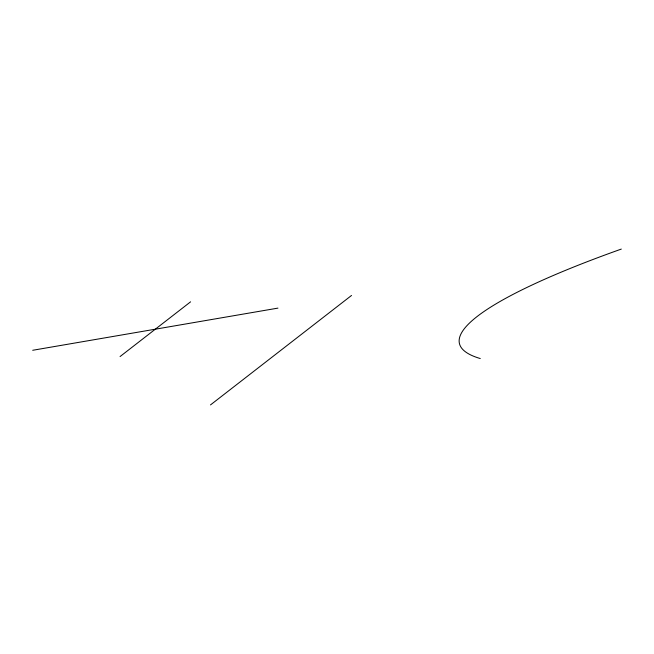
<?xml version="1.0" encoding="UTF-8"?>
<svg xmlns="http://www.w3.org/2000/svg" width="654" height="654" viewBox="0 0 654 654"><rect width="100%" height="100%" fill="white"/><g stroke="black" fill="none" stroke-linecap="round" stroke-linejoin="round"><path stroke-width="0.98" d="M120.066 356.553L190.584 301.829M210.49 404.916L351.525 295.461M32.7 350.274L277.95 308.116M480.265 358.539A474.747 72.627 -12.6 0 1 621.3 249.084"/></g></svg>
